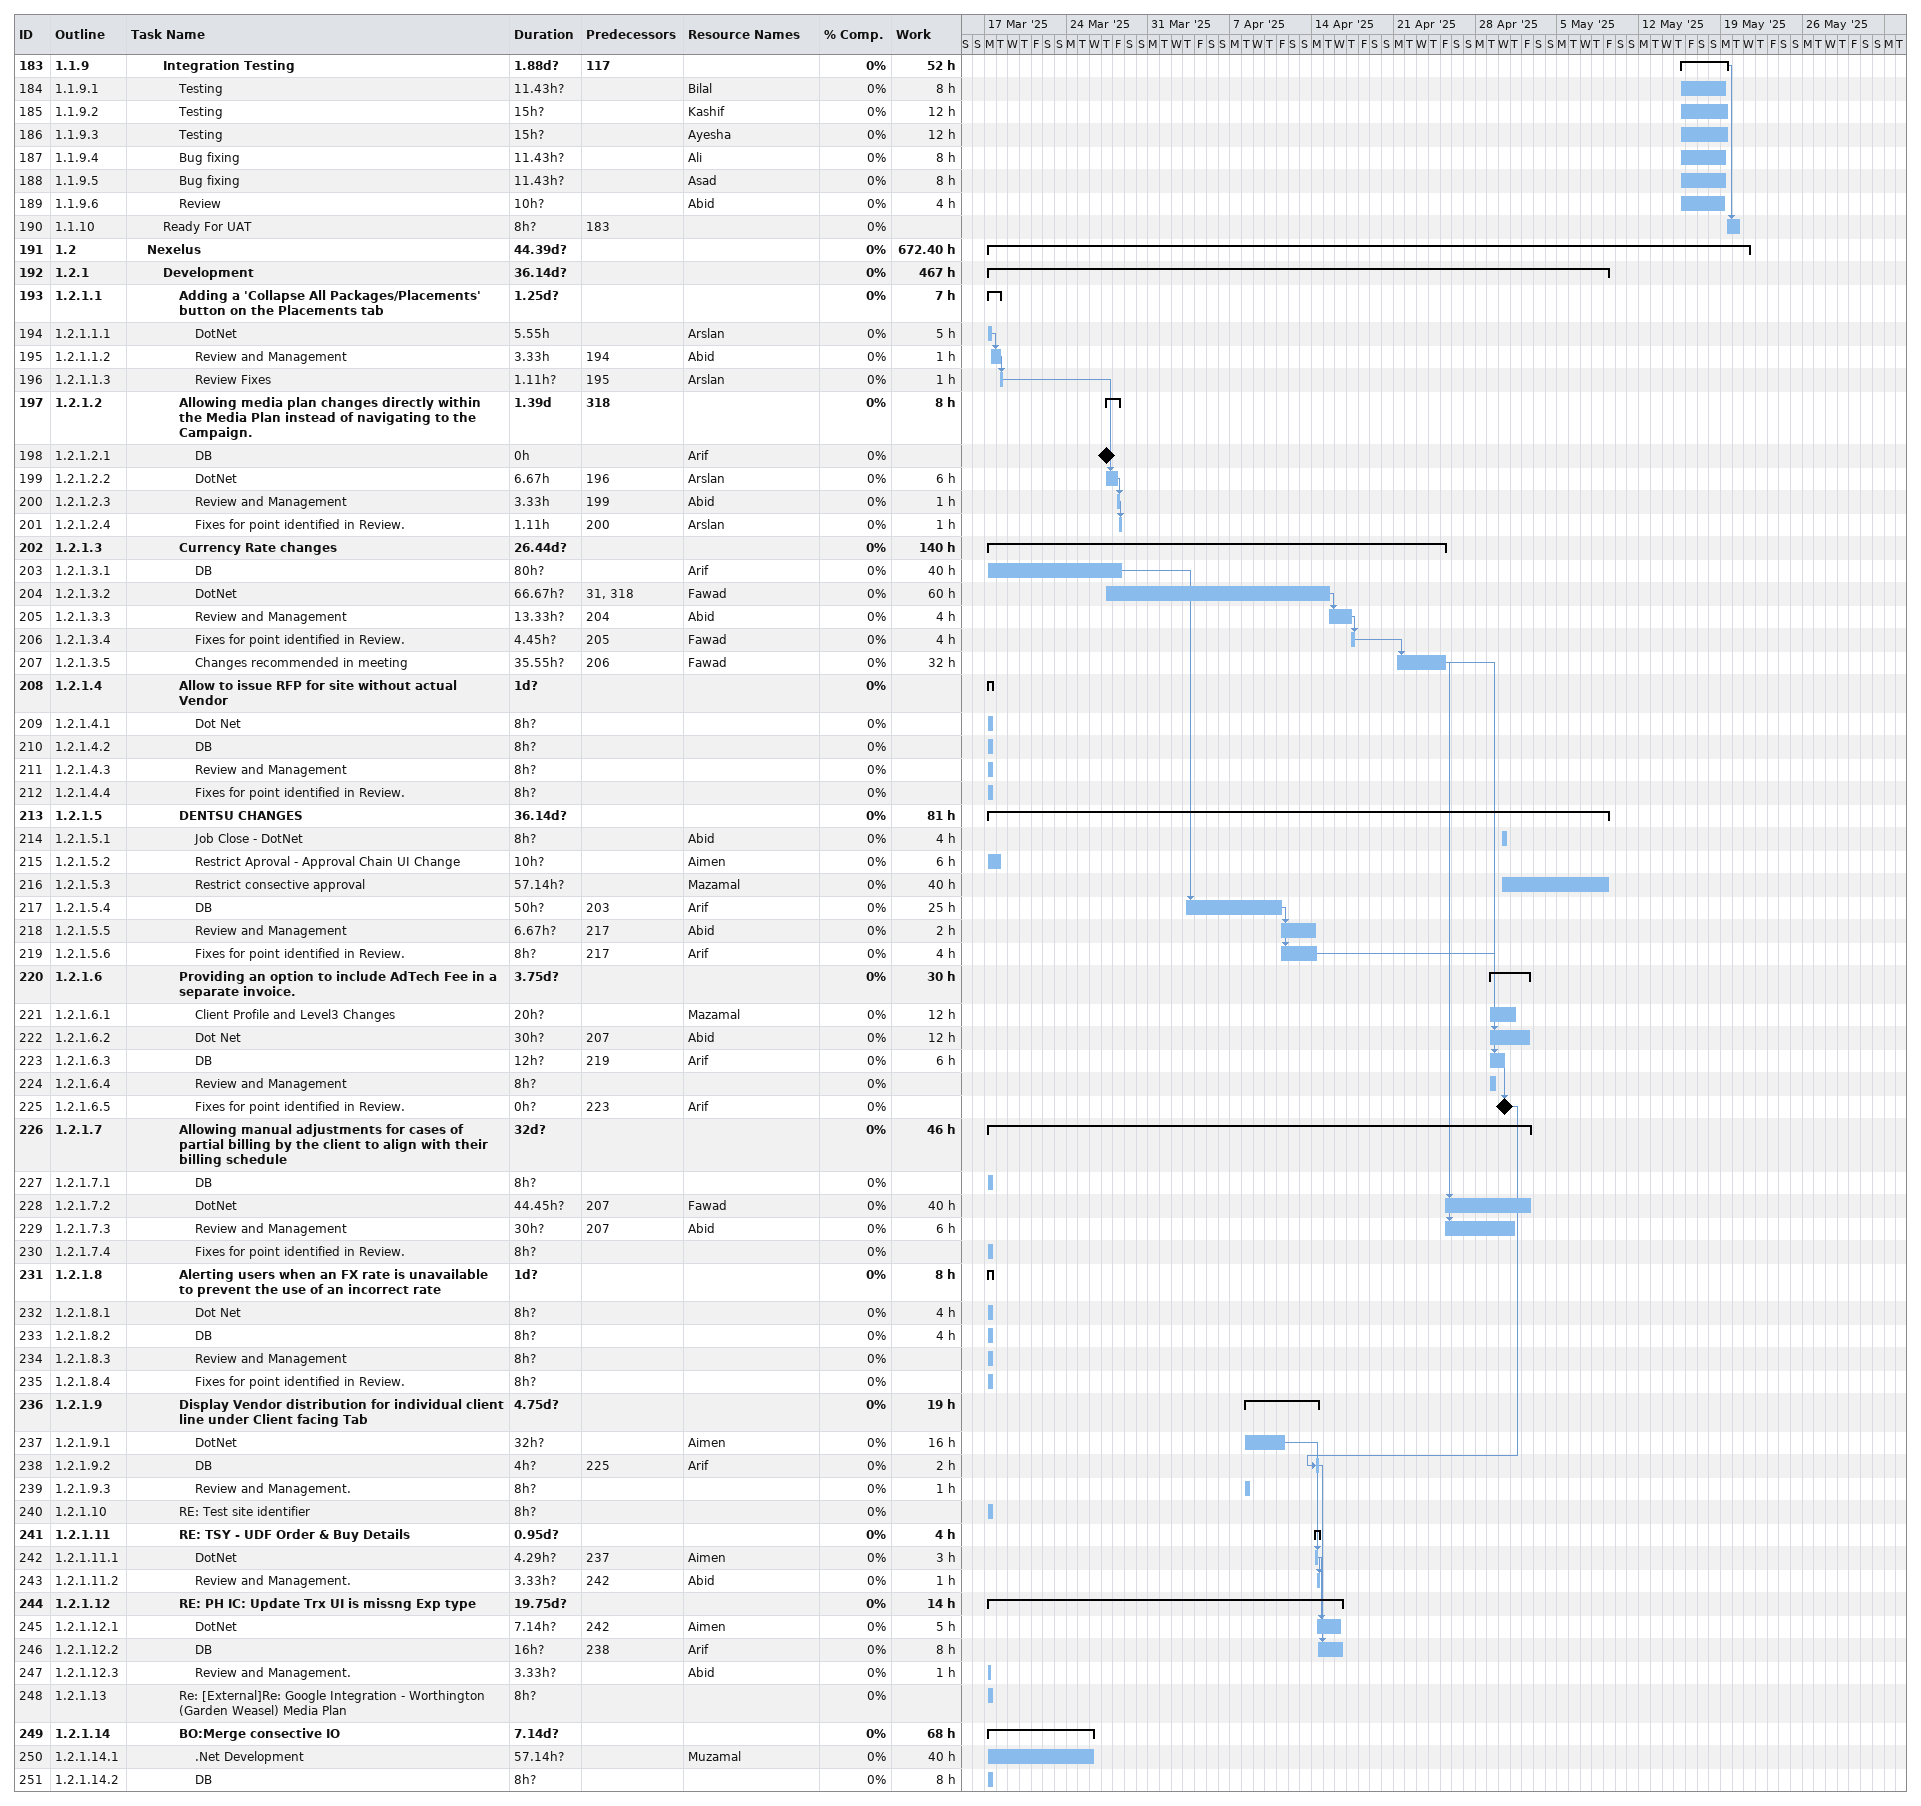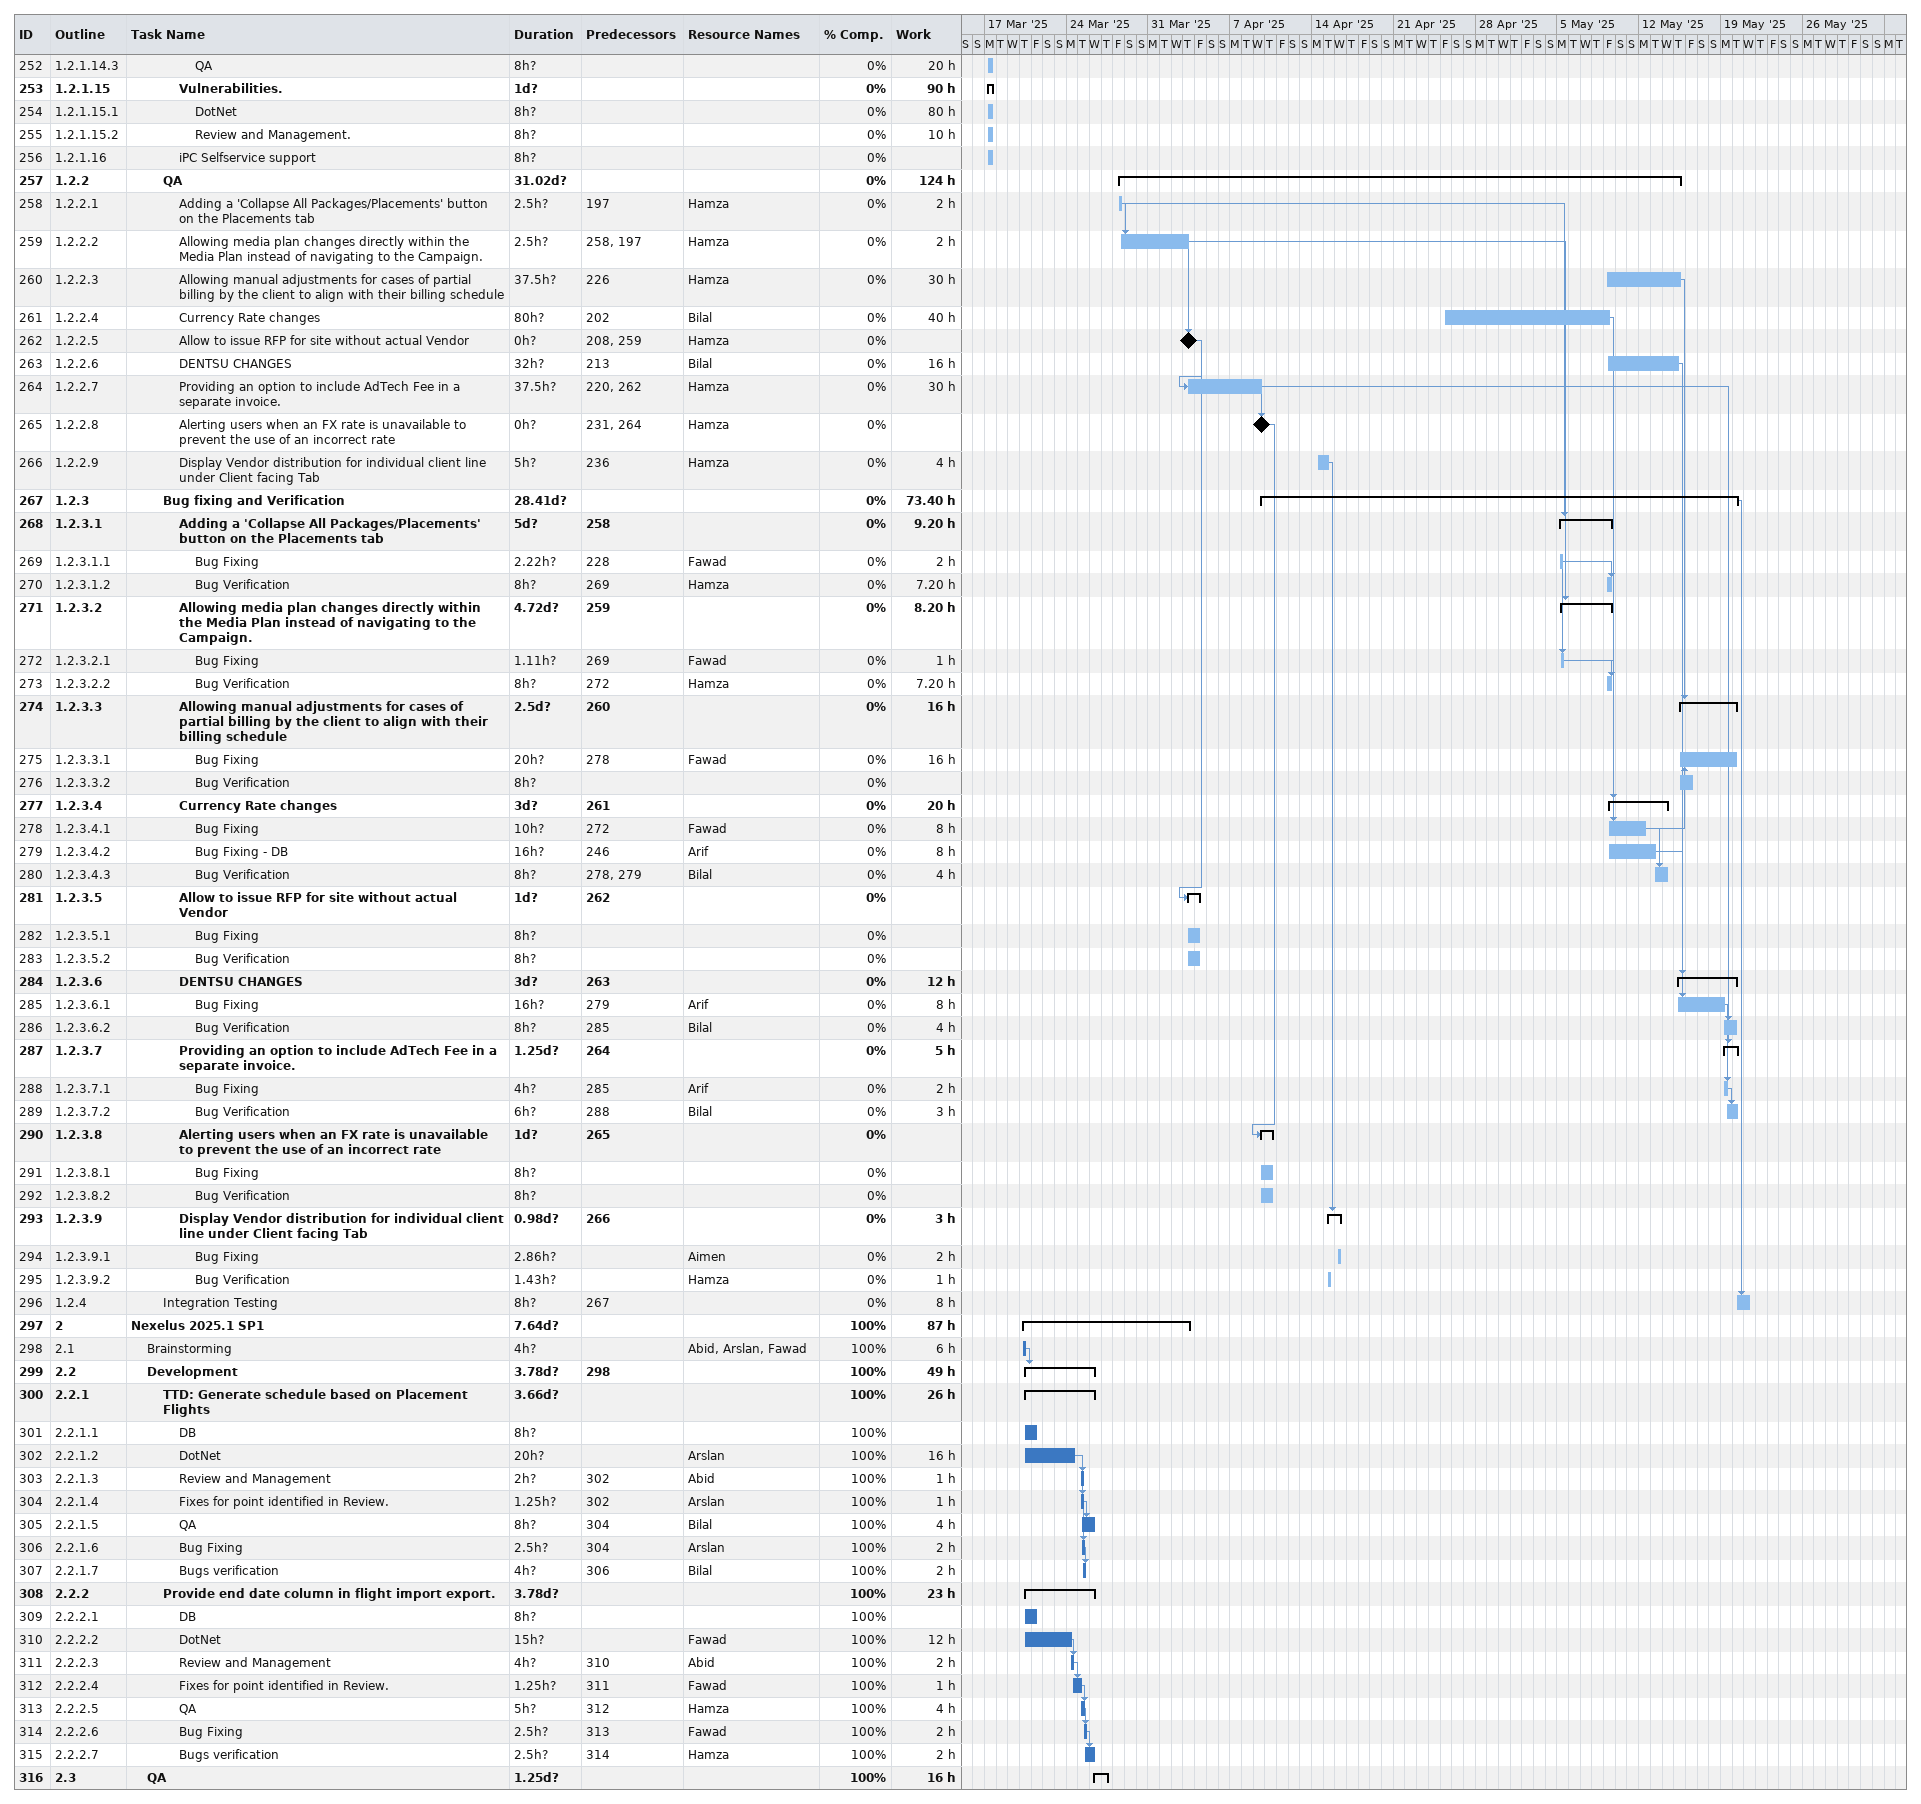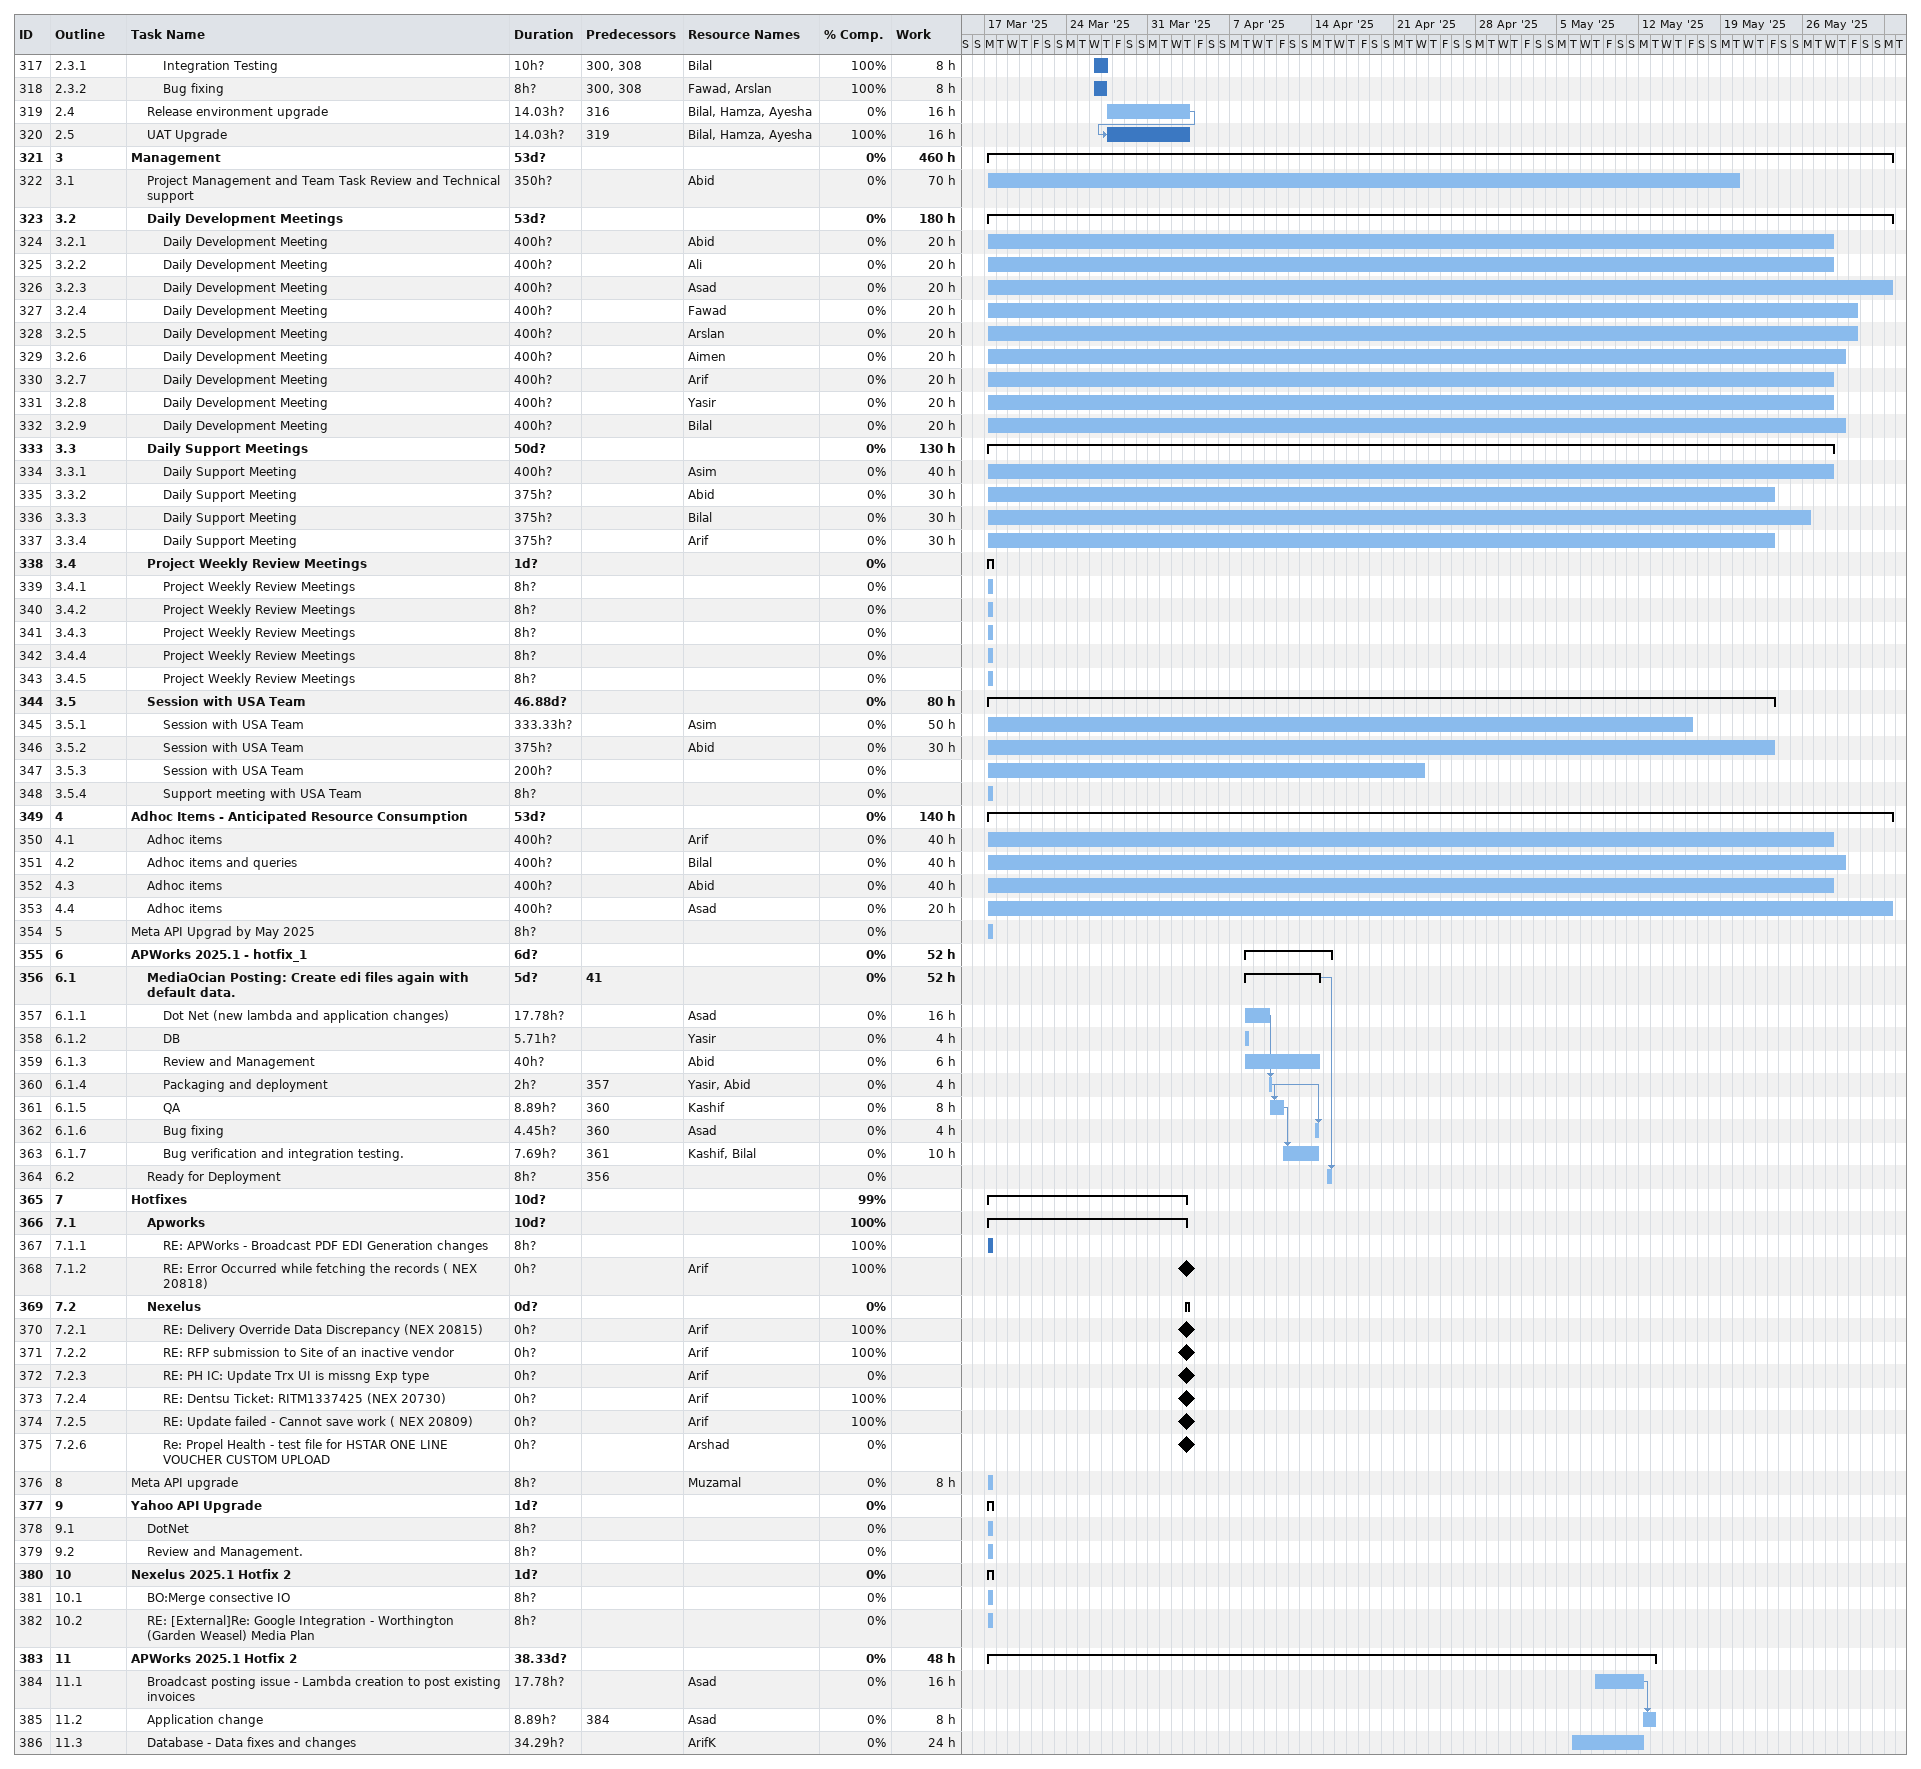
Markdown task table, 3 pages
| ID | WBS | Task | Duration | Start | Finish | Predecessors | Resources | % complete | Work (h) |
|---|---|---|---|---|---|---|---|---|---|
| 183 | 1.1.9 | **Integration Testing** | 1.88d? | 2025-05-15 | 2025-05-19 | 117 |  | 0 | 52 |
| 184 | 1.1.9.1 | Testing | 11.43h? | 2025-05-15 | 2025-05-19 |  | Bilal | 0 | 8 |
| 185 | 1.1.9.2 | Testing | 15h? | 2025-05-15 | 2025-05-19 |  | Kashif | 0 | 12 |
| 186 | 1.1.9.3 | Testing | 15h? | 2025-05-15 | 2025-05-19 |  | Ayesha | 0 | 12 |
| 187 | 1.1.9.4 | Bug fixing | 11.43h? | 2025-05-15 | 2025-05-19 |  | Ali | 0 | 8 |
| 188 | 1.1.9.5 | Bug fixing | 11.43h? | 2025-05-15 | 2025-05-19 |  | Asad | 0 | 8 |
| 189 | 1.1.9.6 | Review | 10h? | 2025-05-15 | 2025-05-19 |  | Abid | 0 | 4 |
| 190 | 1.1.10 | Ready For UAT | 8h? | 2025-05-19 | 2025-05-20 | 183 |  | 0 |  |
| 191 | 1.2 | **Nexelus** | 44.39d? | 2025-03-17 | 2025-05-21 |  |  | 0 | 672.40 |
| 192 | 1.2.1 | **Development** | 36.14d? | 2025-03-17 | 2025-05-09 |  |  | 0 | 467 |
| 193 | 1.2.1.1 | **Adding a 'Collapse All Packages/Placements' button on the Placements tab** | 1.25d? | 2025-03-17 | 2025-03-18 |  |  | 0 | 7 |
| 194 | 1.2.1.1.1 | DotNet | 5.55h | 2025-03-17 | 2025-03-17 |  | Arslan | 0 | 5 |
| 195 | 1.2.1.1.2 | Review and Management | 3.33h | 2025-03-17 | 2025-03-18 | 194 | Abid | 0 | 1 |
| 196 | 1.2.1.1.3 | Review Fixes | 1.11h? | 2025-03-18 | 2025-03-18 | 195 | Arslan | 0 | 1 |
| 197 | 1.2.1.2 | **Allowing media plan changes directly within the Media Plan instead of navigating to the Campaign.** | 1.39d | 2025-03-27 | 2025-03-28 | 318 |  | 0 | 8 |
| 198 | 1.2.1.2.1 | DB | 0h | 2025-03-27 | 2025-03-27 |  | Arif | 0 |  |
| 199 | 1.2.1.2.2 | DotNet | 6.67h | 2025-03-27 | 2025-03-28 | 196 | Arslan | 0 | 6 |
| 200 | 1.2.1.2.3 | Review and Management | 3.33h | 2025-03-28 | 2025-03-28 | 199 | Abid | 0 | 1 |
| 201 | 1.2.1.2.4 | Fixes for point identified in Review. | 1.11h | 2025-03-28 | 2025-03-28 | 200 | Arslan | 0 | 1 |
| 202 | 1.2.1.3 | **Currency Rate changes** | 26.44d? | 2025-03-17 | 2025-04-25 |  |  | 0 | 140 |
| 203 | 1.2.1.3.1 | DB | 80h? | 2025-03-17 | 2025-03-28 |  | Arif | 0 | 40 |
| 204 | 1.2.1.3.2 | DotNet | 66.67h? | 2025-03-27 | 2025-04-15 | 31, 318 | Fawad | 0 | 60 |
| 205 | 1.2.1.3.3 | Review and Management | 13.33h? | 2025-04-15 | 2025-04-17 | 204 | Abid | 0 | 4 |
| 206 | 1.2.1.3.4 | Fixes for point identified in Review. | 4.45h? | 2025-04-17 | 2025-04-17 | 205 | Fawad | 0 | 4 |
| 207 | 1.2.1.3.5 | Changes recommended in meeting | 35.55h? | 2025-04-21 | 2025-04-25 | 206 | Fawad | 0 | 32 |
| 208 | 1.2.1.4 | **Allow to issue RFP for site without actual Vendor** | 1d? | 2025-03-17 | 2025-03-17 |  |  | 0 |  |
| 209 | 1.2.1.4.1 | Dot Net | 8h? | 2025-03-17 | 2025-03-17 |  |  | 0 |  |
| 210 | 1.2.1.4.2 | DB | 8h? | 2025-03-17 | 2025-03-17 |  |  | 0 |  |
| 211 | 1.2.1.4.3 | Review and Management | 8h? | 2025-03-17 | 2025-03-17 |  |  | 0 |  |
| 212 | 1.2.1.4.4 | Fixes for point identified in Review. | 8h? | 2025-03-17 | 2025-03-17 |  |  | 0 |  |
| 213 | 1.2.1.5 | **DENTSU CHANGES** | 36.14d? | 2025-03-17 | 2025-05-09 |  |  | 0 | 81 |
| 214 | 1.2.1.5.1 | Job Close - DotNet | 8h? | 2025-04-30 | 2025-04-30 |  | Abid | 0 | 4 |
| 215 | 1.2.1.5.2 | Restrict Aproval - Approval Chain UI Change | 10h? | 2025-03-17 | 2025-03-18 |  | Aimen | 0 | 6 |
| 216 | 1.2.1.5.3 | Restrict consective approval | 57.14h? | 2025-04-30 | 2025-05-09 |  | Mazamal | 0 | 40 |
| 217 | 1.2.1.5.4 | DB | 50h? | 2025-04-03 | 2025-04-11 | 203 | Arif | 0 | 25 |
| 218 | 1.2.1.5.5 | Review and Management | 6.67h? | 2025-04-11 | 2025-04-14 | 217 | Abid | 0 | 2 |
| 219 | 1.2.1.5.6 | Fixes for point identified in Review. | 8h? | 2025-04-11 | 2025-04-14 | 217 | Arif | 0 | 4 |
| 220 | 1.2.1.6 | **Providing an option to include AdTech Fee in a separate invoice.** | 3.75d? | 2025-04-29 | 2025-05-02 |  |  | 0 | 30 |
| 221 | 1.2.1.6.1 | Client Profile and Level3 Changes | 20h? | 2025-04-29 | 2025-05-01 |  | Mazamal | 0 | 12 |
| 222 | 1.2.1.6.2 | Dot Net | 30h? | 2025-04-29 | 2025-05-02 | 207 | Abid | 0 | 12 |
| 223 | 1.2.1.6.3 | DB | 12h? | 2025-04-29 | 2025-04-30 | 219 | Arif | 0 | 6 |
| 224 | 1.2.1.6.4 | Review and Management | 8h? | 2025-04-29 | 2025-04-29 |  |  | 0 |  |
| 225 | 1.2.1.6.5 | Fixes for point identified in Review. | 0h? | 2025-04-30 | 2025-04-30 | 223 | Arif | 0 |  |
| 226 | 1.2.1.7 | **Allowing manual adjustments for cases of partial billing by the client to align with their billing schedule** | 32d? | 2025-03-17 | 2025-05-02 |  |  | 0 | 46 |
| 227 | 1.2.1.7.1 | DB | 8h? | 2025-03-17 | 2025-03-17 |  |  | 0 |  |
| 228 | 1.2.1.7.2 | DotNet | 44.45h? | 2025-04-25 | 2025-05-02 | 207 | Fawad | 0 | 40 |
| 229 | 1.2.1.7.3 | Review and Management | 30h? | 2025-04-25 | 2025-05-01 | 207 | Abid | 0 | 6 |
| 230 | 1.2.1.7.4 | Fixes for point identified in Review. | 8h? | 2025-03-17 | 2025-03-17 |  |  | 0 |  |
| 231 | 1.2.1.8 | **Alerting users when an FX rate is unavailable to prevent the use of an incorrect rate** | 1d? | 2025-03-17 | 2025-03-17 |  |  | 0 | 8 |
| 232 | 1.2.1.8.1 | Dot Net | 8h? | 2025-03-17 | 2025-03-17 |  |  | 0 | 4 |
| 233 | 1.2.1.8.2 | DB | 8h? | 2025-03-17 | 2025-03-17 |  |  | 0 | 4 |
| 234 | 1.2.1.8.3 | Review and Management | 8h? | 2025-03-17 | 2025-03-17 |  |  | 0 |  |
| 235 | 1.2.1.8.4 | Fixes for point identified in Review. | 8h? | 2025-03-17 | 2025-03-17 |  |  | 0 |  |
| 236 | 1.2.1.9 | **Display Vendor distribution for individual client line under Client facing Tab** | 4.75d? | 2025-04-08 | 2025-04-14 |  |  | 0 | 19 |
| 237 | 1.2.1.9.1 | DotNet | 32h? | 2025-04-08 | 2025-04-11 |  | Aimen | 0 | 16 |
| 238 | 1.2.1.9.2 | DB | 4h? | 2025-04-14 | 2025-04-14 | 225 | Arif | 0 | 2 |
| 239 | 1.2.1.9.3 | Review and Management. | 8h? | 2025-04-08 | 2025-04-08 |  |  | 0 | 1 |
| 240 | 1.2.1.10 | RE: Test site identifier | 8h? | 2025-03-17 | 2025-03-17 |  |  | 0 |  |
| 241 | 1.2.1.11 | **RE: TSY - UDF Order & Buy Details** | 0.95d? | 2025-04-14 | 2025-04-14 |  |  | 0 | 4 |
| 242 | 1.2.1.11.1 | DotNet | 4.29h? | 2025-04-14 | 2025-04-14 | 237 | Aimen | 0 | 3 |
| 243 | 1.2.1.11.2 | Review and Management. | 3.33h? | 2025-04-14 | 2025-04-14 | 242 | Abid | 0 | 1 |
| 244 | 1.2.1.12 | **RE: PH IC: Update Trx UI is missng Exp type** | 19.75d? | 2025-03-17 | 2025-04-16 |  |  | 0 | 14 |
| 245 | 1.2.1.12.1 | DotNet | 7.14h? | 2025-04-14 | 2025-04-16 | 242 | Aimen | 0 | 5 |
| 246 | 1.2.1.12.2 | DB | 16h? | 2025-04-14 | 2025-04-16 | 238 | Arif | 0 | 8 |
| 247 | 1.2.1.12.3 | Review and Management. | 3.33h? | 2025-03-17 | 2025-03-17 |  | Abid | 0 | 1 |
| 248 | 1.2.1.13 | Re: [External]Re: Google Integration - Worthington (Garden Weasel) Media Plan | 8h? | 2025-03-17 | 2025-03-17 |  |  | 0 |  |
| 249 | 1.2.1.14 | **BO:Merge consective IO** | 7.14d? | 2025-03-17 | 2025-03-26 |  |  | 0 | 68 |
| 250 | 1.2.1.14.1 | .Net Development | 57.14h? | 2025-03-17 | 2025-03-26 |  | Muzamal | 0 | 40 |
| 251 | 1.2.1.14.2 | DB | 8h? | 2025-03-17 | 2025-03-17 |  |  | 0 | 8 |
| 252 | 1.2.1.14.3 | QA | 8h? | 2025-03-17 | 2025-03-17 |  |  | 0 | 20 |
| 253 | 1.2.1.15 | **Vulnerabilities.** | 1d? | 2025-03-17 | 2025-03-17 |  |  | 0 | 90 |
| 254 | 1.2.1.15.1 | DotNet | 8h? | 2025-03-17 | 2025-03-17 |  |  | 0 | 80 |
| 255 | 1.2.1.15.2 | Review and Management. | 8h? | 2025-03-17 | 2025-03-17 |  |  | 0 | 10 |
| 256 | 1.2.1.16 | iPC Selfservice support | 8h? | 2025-03-17 | 2025-03-17 |  |  | 0 |  |
| 257 | 1.2.2 | **QA** | 31.02d? | 2025-03-28 | 2025-05-15 |  |  | 0 | 124 |
| 258 | 1.2.2.1 | Adding a 'Collapse All Packages/Placements' button on the Placements tab | 2.5h? | 2025-03-28 | 2025-03-28 | 197 | Hamza | 0 | 2 |
| 259 | 1.2.2.2 | Allowing media plan changes directly within the Media Plan instead of navigating to the Campaign. | 2.5h? | 2025-03-28 | 2025-04-03 | 258, 197 | Hamza | 0 | 2 |
| 260 | 1.2.2.3 | Allowing manual adjustments for cases of partial billing by the client to align with their billing schedule | 37.5h? | 2025-05-09 | 2025-05-15 | 226 | Hamza | 0 | 30 |
| 261 | 1.2.2.4 | Currency Rate changes | 80h? | 2025-04-25 | 2025-05-09 | 202 | Bilal | 0 | 40 |
| 262 | 1.2.2.5 | Allow to issue RFP for site without actual Vendor | 0h? | 2025-04-03 | 2025-04-03 | 208, 259 | Hamza | 0 |  |
| 263 | 1.2.2.6 | DENTSU CHANGES | 32h? | 2025-05-09 | 2025-05-15 | 213 | Bilal | 0 | 16 |
| 264 | 1.2.2.7 | Providing an option to include AdTech Fee in a separate invoice. | 37.5h? | 2025-04-03 | 2025-04-09 | 220, 262 | Hamza | 0 | 30 |
| 265 | 1.2.2.8 | Alerting users when an FX rate is unavailable to prevent the use of an incorrect rate | 0h? | 2025-04-09 | 2025-04-09 | 231, 264 | Hamza | 0 |  |
| 266 | 1.2.2.9 | Display Vendor distribution for individual client line under Client facing Tab | 5h? | 2025-04-14 | 2025-04-15 | 236 | Hamza | 0 | 4 |
| 267 | 1.2.3 | **Bug fixing and Verification** | 28.41d? | 2025-04-09 | 2025-05-20 |  |  | 0 | 73.40 |
| 268 | 1.2.3.1 | **Adding a 'Collapse All Packages/Placements' button on the Placements tab** | 5d? | 2025-05-05 | 2025-05-09 | 258 |  | 0 | 9.20 |
| 269 | 1.2.3.1.1 | Bug Fixing | 2.22h? | 2025-05-05 | 2025-05-05 | 228 | Fawad | 0 | 2 |
| 270 | 1.2.3.1.2 | Bug Verification | 8h? | 2025-05-09 | 2025-05-09 | 269 | Hamza | 0 | 7.20 |
| 271 | 1.2.3.2 | **Allowing media plan changes directly within the Media Plan instead of navigating to the Campaign.** | 4.72d? | 2025-05-05 | 2025-05-09 | 259 |  | 0 | 8.20 |
| 272 | 1.2.3.2.1 | Bug Fixing | 1.11h? | 2025-05-05 | 2025-05-05 | 269 | Fawad | 0 | 1 |
| 273 | 1.2.3.2.2 | Bug Verification | 8h? | 2025-05-09 | 2025-05-09 | 272 | Hamza | 0 | 7.20 |
| 274 | 1.2.3.3 | **Allowing manual adjustments for cases of partial billing by the client to align with their billing schedule** | 2.5d? | 2025-05-15 | 2025-05-20 | 260 |  | 0 | 16 |
| 275 | 1.2.3.3.1 | Bug Fixing | 20h? | 2025-05-15 | 2025-05-20 | 278 | Fawad | 0 | 16 |
| 276 | 1.2.3.3.2 | Bug Verification | 8h? | 2025-05-15 | 2025-05-16 |  |  | 0 |  |
| 277 | 1.2.3.4 | **Currency Rate changes** | 3d? | 2025-05-09 | 2025-05-14 | 261 |  | 0 | 20 |
| 278 | 1.2.3.4.1 | Bug Fixing | 10h? | 2025-05-09 | 2025-05-12 | 272 | Fawad | 0 | 8 |
| 279 | 1.2.3.4.2 | Bug Fixing - DB | 16h? | 2025-05-09 | 2025-05-13 | 246 | Arif | 0 | 8 |
| 280 | 1.2.3.4.3 | Bug Verification | 8h? | 2025-05-13 | 2025-05-14 | 278, 279 | Bilal | 0 | 4 |
| 281 | 1.2.3.5 | **Allow to issue RFP for site without actual Vendor** | 1d? | 2025-04-03 | 2025-04-04 | 262 |  | 0 |  |
| 282 | 1.2.3.5.1 | Bug Fixing | 8h? | 2025-04-03 | 2025-04-04 |  |  | 0 |  |
| 283 | 1.2.3.5.2 | Bug Verification | 8h? | 2025-04-03 | 2025-04-04 |  |  | 0 |  |
| 284 | 1.2.3.6 | **DENTSU CHANGES** | 3d? | 2025-05-15 | 2025-05-20 | 263 |  | 0 | 12 |
| 285 | 1.2.3.6.1 | Bug Fixing | 16h? | 2025-05-15 | 2025-05-19 | 279 | Arif | 0 | 8 |
| 286 | 1.2.3.6.2 | Bug Verification | 8h? | 2025-05-19 | 2025-05-20 | 285 | Bilal | 0 | 4 |
| 287 | 1.2.3.7 | **Providing an option to include AdTech Fee in a separate invoice.** | 1.25d? | 2025-05-19 | 2025-05-20 | 264 |  | 0 | 5 |
| 288 | 1.2.3.7.1 | Bug Fixing | 4h? | 2025-05-19 | 2025-05-19 | 285 | Arif | 0 | 2 |
| 289 | 1.2.3.7.2 | Bug Verification | 6h? | 2025-05-19 | 2025-05-20 | 288 | Bilal | 0 | 3 |
| 290 | 1.2.3.8 | **Alerting users when an FX rate is unavailable to prevent the use of an incorrect rate** | 1d? | 2025-04-09 | 2025-04-10 | 265 |  | 0 |  |
| 291 | 1.2.3.8.1 | Bug Fixing | 8h? | 2025-04-09 | 2025-04-10 |  |  | 0 |  |
| 292 | 1.2.3.8.2 | Bug Verification | 8h? | 2025-04-09 | 2025-04-10 |  |  | 0 |  |
| 293 | 1.2.3.9 | **Display Vendor distribution for individual client line under Client facing Tab** | 0.98d? | 2025-04-15 | 2025-04-16 | 266 |  | 0 | 3 |
| 294 | 1.2.3.9.1 | Bug Fixing | 2.86h? | 2025-04-16 | 2025-04-16 |  | Aimen | 0 | 2 |
| 295 | 1.2.3.9.2 | Bug Verification | 1.43h? | 2025-04-15 | 2025-04-15 |  | Hamza | 0 | 1 |
| 296 | 1.2.4 | Integration Testing | 8h? | 2025-05-20 | 2025-05-21 | 267 |  | 0 | 8 |
| 297 | 2 | **Nexelus 2025.1 SP1** | 7.64d? | 2025-03-20 | 2025-04-03 |  |  | 100 | 87 |
| 298 | 2.1 | Brainstorming | 4h? | 2025-03-20 | 2025-03-20 |  | Abid, Arslan, Fawad | 100 | 6 |
| 299 | 2.2 | **Development** | 3.78d? | 2025-03-20 | 2025-03-26 | 298 |  | 100 | 49 |
| 300 | 2.2.1 | **TTD: Generate schedule based on Placement Flights** | 3.66d? | 2025-03-20 | 2025-03-26 |  |  | 100 | 26 |
| 301 | 2.2.1.1 | DB | 8h? | 2025-03-20 | 2025-03-21 |  |  | 100 |  |
| 302 | 2.2.1.2 | DotNet | 20h? | 2025-03-20 | 2025-03-24 |  | Arslan | 100 | 16 |
| 303 | 2.2.1.3 | Review and Management | 2h? | 2025-03-25 | 2025-03-25 | 302 | Abid | 100 | 1 |
| 304 | 2.2.1.4 | Fixes for point identified in Review. | 1.25h? | 2025-03-25 | 2025-03-25 | 302 | Arslan | 100 | 1 |
| 305 | 2.2.1.5 | QA | 8h? | 2025-03-25 | 2025-03-26 | 304 | Bilal | 100 | 4 |
| 306 | 2.2.1.6 | Bug Fixing | 2.5h? | 2025-03-25 | 2025-03-25 | 304 | Arslan | 100 | 2 |
| 307 | 2.2.1.7 | Bugs verification | 4h? | 2025-03-25 | 2025-03-25 | 306 | Bilal | 100 | 2 |
| 308 | 2.2.2 | **Provide end date column in flight import export.** | 3.78d? | 2025-03-20 | 2025-03-26 |  |  | 100 | 23 |
| 309 | 2.2.2.1 | DB | 8h? | 2025-03-20 | 2025-03-21 |  |  | 100 |  |
| 310 | 2.2.2.2 | DotNet | 15h? | 2025-03-20 | 2025-03-24 |  | Fawad | 100 | 12 |
| 311 | 2.2.2.3 | Review and Management | 4h? | 2025-03-24 | 2025-03-24 | 310 | Abid | 100 | 2 |
| 312 | 2.2.2.4 | Fixes for point identified in Review. | 1.25h? | 2025-03-24 | 2025-03-25 | 311 | Fawad | 100 | 1 |
| 313 | 2.2.2.5 | QA | 5h? | 2025-03-25 | 2025-03-25 | 312 | Hamza | 100 | 4 |
| 314 | 2.2.2.6 | Bug Fixing | 2.5h? | 2025-03-25 | 2025-03-25 | 313 | Fawad | 100 | 2 |
| 315 | 2.2.2.7 | Bugs verification | 2.5h? | 2025-03-25 | 2025-03-26 | 314 | Hamza | 100 | 2 |
| 316 | 2.3 | **QA** | 1.25d? | 2025-03-26 | 2025-03-27 |  |  | 100 | 16 |
| 317 | 2.3.1 | Integration Testing | 10h? | 2025-03-26 | 2025-03-27 | 300, 308 | Bilal | 100 | 8 |
| 318 | 2.3.2 | Bug fixing | 8h? | 2025-03-26 | 2025-03-27 | 300, 308 | Fawad, Arslan | 100 | 8 |
| 319 | 2.4 | Release environment upgrade | 14.03h? | 2025-03-27 | 2025-04-03 | 316 | Bilal, Hamza, Ayesha | 0 | 16 |
| 320 | 2.5 | UAT Upgrade | 14.03h? | 2025-03-27 | 2025-04-03 | 319 | Bilal, Hamza, Ayesha | 100 | 16 |
| 321 | 3 | **Management** | 53d? | 2025-03-17 | 2025-06-02 |  |  | 0 | 460 |
| 322 | 3.1 | Project Management and Team Task Review and Technical support | 350h? | 2025-03-17 | 2025-05-20 |  | Abid | 0 | 70 |
| 323 | 3.2 | **Daily Development Meetings** | 53d? | 2025-03-17 | 2025-06-02 |  |  | 0 | 180 |
| 324 | 3.2.1 | Daily Development Meeting | 400h? | 2025-03-17 | 2025-05-28 |  | Abid | 0 | 20 |
| 325 | 3.2.2 | Daily Development Meeting | 400h? | 2025-03-17 | 2025-05-28 |  | Ali | 0 | 20 |
| 326 | 3.2.3 | Daily Development Meeting | 400h? | 2025-03-17 | 2025-06-02 |  | Asad | 0 | 20 |
| 327 | 3.2.4 | Daily Development Meeting | 400h? | 2025-03-17 | 2025-05-30 |  | Fawad | 0 | 20 |
| 328 | 3.2.5 | Daily Development Meeting | 400h? | 2025-03-17 | 2025-05-30 |  | Arslan | 0 | 20 |
| 329 | 3.2.6 | Daily Development Meeting | 400h? | 2025-03-17 | 2025-05-29 |  | Aimen | 0 | 20 |
| 330 | 3.2.7 | Daily Development Meeting | 400h? | 2025-03-17 | 2025-05-28 |  | Arif | 0 | 20 |
| 331 | 3.2.8 | Daily Development Meeting | 400h? | 2025-03-17 | 2025-05-28 |  | Yasir | 0 | 20 |
| 332 | 3.2.9 | Daily Development Meeting | 400h? | 2025-03-17 | 2025-05-29 |  | Bilal | 0 | 20 |
| 333 | 3.3 | **Daily Support Meetings** | 50d? | 2025-03-17 | 2025-05-28 |  |  | 0 | 130 |
| 334 | 3.3.1 | Daily Support Meeting | 400h? | 2025-03-17 | 2025-05-28 |  | Asim | 0 | 40 |
| 335 | 3.3.2 | Daily Support Meeting | 375h? | 2025-03-17 | 2025-05-23 |  | Abid | 0 | 30 |
| 336 | 3.3.3 | Daily Support Meeting | 375h? | 2025-03-17 | 2025-05-26 |  | Bilal | 0 | 30 |
| 337 | 3.3.4 | Daily Support Meeting | 375h? | 2025-03-17 | 2025-05-23 |  | Arif | 0 | 30 |
| 338 | 3.4 | **Project Weekly Review Meetings** | 1d? | 2025-03-17 | 2025-03-17 |  |  | 0 |  |
| 339 | 3.4.1 | Project Weekly Review Meetings | 8h? | 2025-03-17 | 2025-03-17 |  |  | 0 |  |
| 340 | 3.4.2 | Project Weekly Review Meetings | 8h? | 2025-03-17 | 2025-03-17 |  |  | 0 |  |
| 341 | 3.4.3 | Project Weekly Review Meetings | 8h? | 2025-03-17 | 2025-03-17 |  |  | 0 |  |
| 342 | 3.4.4 | Project Weekly Review Meetings | 8h? | 2025-03-17 | 2025-03-17 |  |  | 0 |  |
| 343 | 3.4.5 | Project Weekly Review Meetings | 8h? | 2025-03-17 | 2025-03-17 |  |  | 0 |  |
| 344 | 3.5 | **Session with USA Team** | 46.88d? | 2025-03-17 | 2025-05-23 |  |  | 0 | 80 |
| 345 | 3.5.1 | Session with USA Team | 333.33h? | 2025-03-17 | 2025-05-16 |  | Asim | 0 | 50 |
| 346 | 3.5.2 | Session with USA Team | 375h? | 2025-03-17 | 2025-05-23 |  | Abid | 0 | 30 |
| 347 | 3.5.3 | Session with USA Team | 200h? | 2025-03-17 | 2025-04-23 |  |  | 0 |  |
| 348 | 3.5.4 | Support meeting with USA Team | 8h? | 2025-03-17 | 2025-03-17 |  |  | 0 |  |
| 349 | 4 | **Adhoc Items - Anticipated Resource Consumption** | 53d? | 2025-03-17 | 2025-06-02 |  |  | 0 | 140 |
| 350 | 4.1 | Adhoc items | 400h? | 2025-03-17 | 2025-05-28 |  | Arif | 0 | 40 |
| 351 | 4.2 | Adhoc items and queries | 400h? | 2025-03-17 | 2025-05-29 |  | Bilal | 0 | 40 |
| 352 | 4.3 | Adhoc items | 400h? | 2025-03-17 | 2025-05-28 |  | Abid | 0 | 40 |
| 353 | 4.4 | Adhoc items | 400h? | 2025-03-17 | 2025-06-02 |  | Asad | 0 | 20 |
| 354 | 5 | Meta API Upgrad by May 2025 | 8h? | 2025-03-17 | 2025-03-17 |  |  | 0 |  |
| 355 | 6 | **APWorks 2025.1 - hotfix_1** | 6d? | 2025-04-08 | 2025-04-15 |  |  | 0 | 52 |
| 356 | 6.1 | **MediaOcian Posting: Create edi files again with default data.** | 5d? | 2025-04-08 | 2025-04-14 | 41 |  | 0 | 52 |
| 357 | 6.1.1 | Dot Net (new lambda and application changes) | 17.78h? | 2025-04-08 | 2025-04-10 |  | Asad | 0 | 16 |
| 358 | 6.1.2 | DB | 5.71h? | 2025-04-08 | 2025-04-08 |  | Yasir | 0 | 4 |
| 359 | 6.1.3 | Review and Management | 40h? | 2025-04-08 | 2025-04-14 |  | Abid | 0 | 6 |
| 360 | 6.1.4 | Packaging and deployment | 2h? | 2025-04-10 | 2025-04-10 | 357 | Yasir, Abid | 0 | 4 |
| 361 | 6.1.5 | QA | 8.89h? | 2025-04-10 | 2025-04-11 | 360 | Kashif | 0 | 8 |
| 362 | 6.1.6 | Bug fixing | 4.45h? | 2025-04-14 | 2025-04-14 | 360 | Asad | 0 | 4 |
| 363 | 6.1.7 | Bug verification and integration testing. | 7.69h? | 2025-04-11 | 2025-04-14 | 361 | Kashif, Bilal | 0 | 10 |
| 364 | 6.2 | Ready for Deployment | 8h? | 2025-04-15 | 2025-04-15 | 356 |  | 0 |  |
| 365 | 7 | **Hotfixes** | 10d? | 2025-03-17 | 2025-04-03 |  |  | 99 |  |
| 366 | 7.1 | **Apworks** | 10d? | 2025-03-17 | 2025-04-03 |  |  | 100 |  |
| 367 | 7.1.1 | RE: APWorks - Broadcast PDF EDI Generation changes | 8h? | 2025-03-17 | 2025-03-17 |  |  | 100 |  |
| 368 | 7.1.2 | RE: Error Occurred while fetching the records ( NEX 20818) | 0h? | 2025-04-03 | 2025-04-03 |  | Arif | 100 |  |
| 369 | 7.2 | **Nexelus** | 0d? | 2025-04-03 | 2025-04-03 |  |  | 0 |  |
| 370 | 7.2.1 | RE: Delivery Override Data Discrepancy (NEX 20815) | 0h? | 2025-04-03 | 2025-04-03 |  | Arif | 100 |  |
| 371 | 7.2.2 | RE: RFP submission to Site of an inactive vendor | 0h? | 2025-04-03 | 2025-04-03 |  | Arif | 100 |  |
| 372 | 7.2.3 | RE: PH IC: Update Trx UI is missng Exp type | 0h? | 2025-04-03 | 2025-04-03 |  | Arif | 0 |  |
| 373 | 7.2.4 | RE: Dentsu Ticket: RITM1337425 (NEX 20730) | 0h? | 2025-04-03 | 2025-04-03 |  | Arif | 100 |  |
| 374 | 7.2.5 | RE: Update failed - Cannot save work ( NEX 20809) | 0h? | 2025-04-03 | 2025-04-03 |  | Arif | 100 |  |
| 375 | 7.2.6 | Re: Propel Health - test file for HSTAR ONE LINE VOUCHER CUSTOM UPLOAD | 0h? | 2025-04-03 | 2025-04-03 |  | Arshad | 0 |  |
| 376 | 8 | Meta API upgrade | 8h? | 2025-03-17 | 2025-03-17 |  | Muzamal | 0 | 8 |
| 377 | 9 | **Yahoo API Upgrade** | 1d? | 2025-03-17 | 2025-03-17 |  |  | 0 |  |
| 378 | 9.1 | DotNet | 8h? | 2025-03-17 | 2025-03-17 |  |  | 0 |  |
| 379 | 9.2 | Review and Management. | 8h? | 2025-03-17 | 2025-03-17 |  |  | 0 |  |
| 380 | 10 | **Nexelus 2025.1 Hotfix 2** | 1d? | 2025-03-17 | 2025-03-17 |  |  | 0 |  |
| 381 | 10.1 | BO:Merge consective IO | 8h? | 2025-03-17 | 2025-03-17 |  |  | 0 |  |
| 382 | 10.2 | RE: [External]Re: Google Integration - Worthington (Garden Weasel) Media Plan | 8h? | 2025-03-17 | 2025-03-17 |  |  | 0 |  |
| 383 | 11 | **APWorks 2025.1 Hotfix 2** | 38.33d? | 2025-03-17 | 2025-05-13 |  |  | 0 | 48 |
| 384 | 11.1 | Broadcast posting issue - Lambda creation to post existing invoices | 17.78h? | 2025-05-08 | 2025-05-12 |  | Asad | 0 | 16 |
| 385 | 11.2 | Application change | 8.89h? | 2025-05-12 | 2025-05-13 | 384 | Asad | 0 | 8 |
| 386 | 11.3 | Database - Data fixes and changes | 34.29h? | 2025-05-06 | 2025-05-12 |  | ArifK | 0 | 24 |
